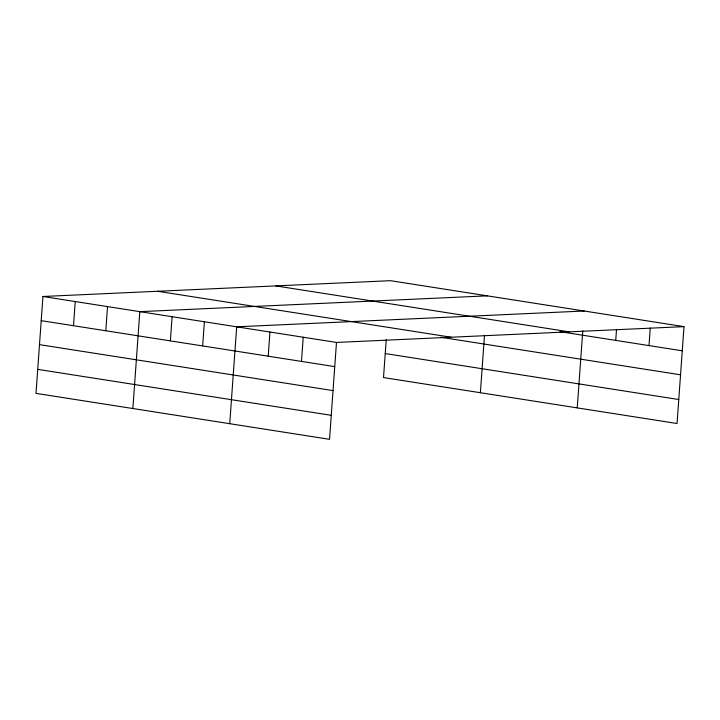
<?xml version="1.0" encoding="UTF-8"?>
<svg xmlns="http://www.w3.org/2000/svg" width="720" height="720" viewBox="0 0 720 720"><rect width="100%" height="100%" fill="white"/><g stroke="black" fill="none" stroke-linecap="round" stroke-linejoin="round"><path stroke-width="1.08" d="M684 326.637L390.456 280.683L42.948 296.487L36 393.363L329.544 439.317L336.483 342.441L684 326.637L677.052 423.513L383.517 377.559L386.235 339.597M73.503 325.71L75.231 301.536M105.795 330.768L107.523 306.594M132.867 408.528L139.815 311.652L487.323 295.848M170.37 340.875L172.107 316.701M202.662 345.933L204.39 321.759M229.734 423.693L236.682 326.817L584.199 311.013M268.218 356.193L269.946 332.019M301.482 361.404L303.219 337.23M480.384 392.724L484.497 335.295M577.251 407.889L582.777 330.795M615.735 340.398L616.518 329.409M648.999 345.609L650.259 328.023M275.778 285.894L569.322 331.857M559.863 331.65L682.263 350.811M157.626 291.267L451.17 337.23M440.82 337.275L680.544 374.805M42.948 296.487L336.483 342.441M385.236 353.565L678.78 399.528M41.211 320.661L334.755 366.615M39.492 344.646L333.036 390.609M37.719 369.369L331.263 415.323"/></g></svg>
